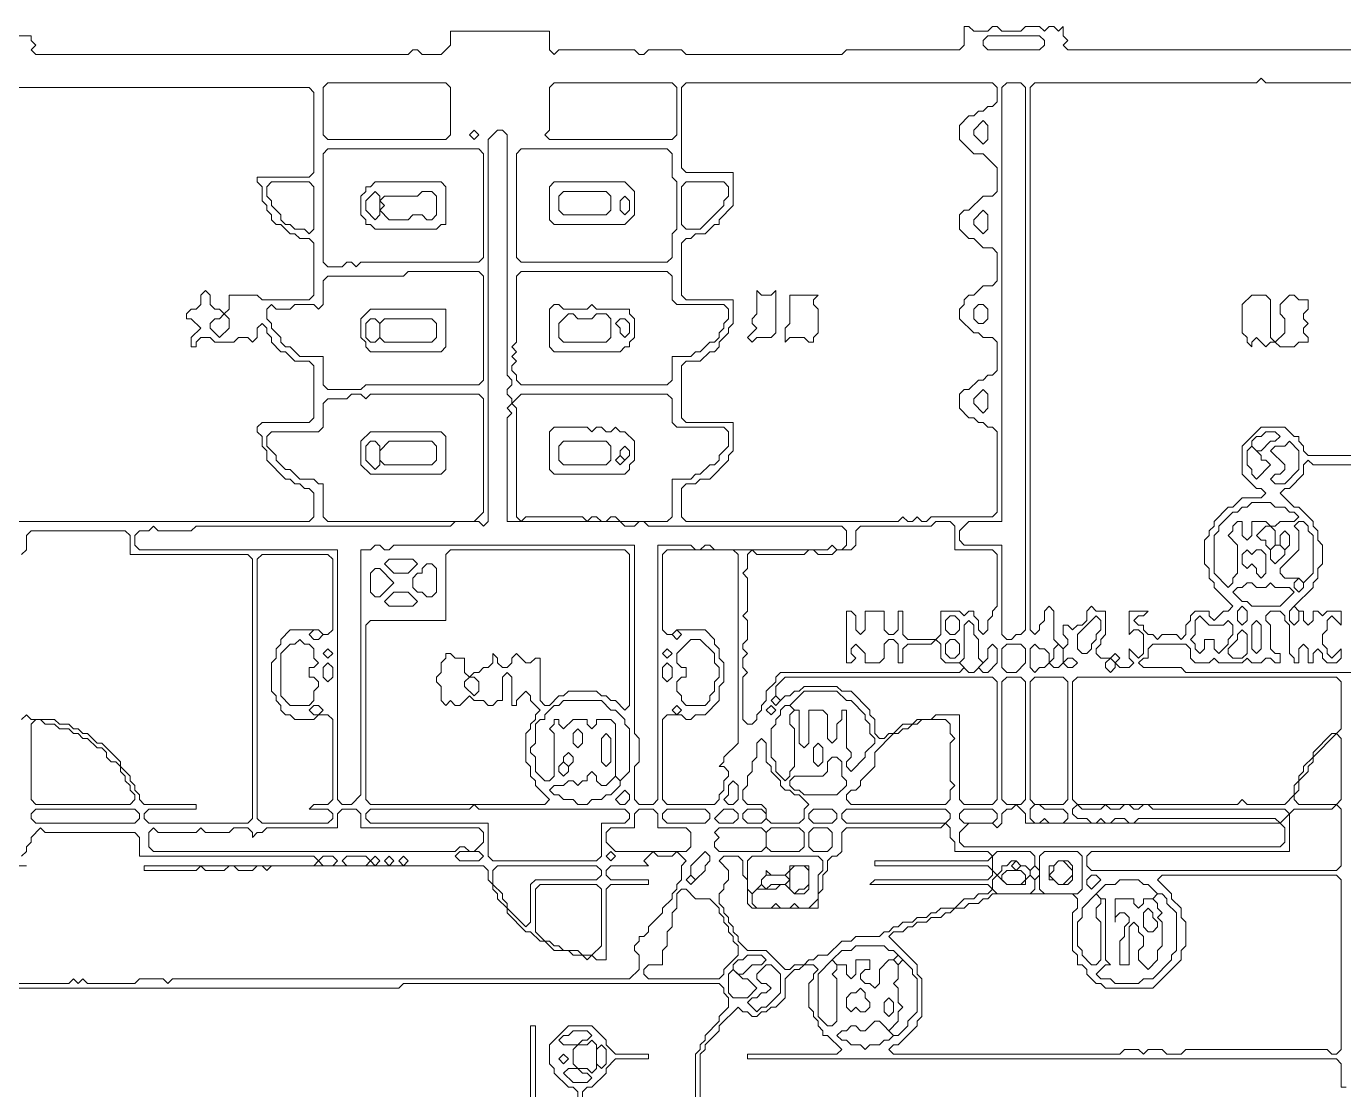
# Model space of a CAD drawing. Extents: x 4 to 2473, y 19 to 1752.
# Drawn here: x 793 to 1072.5, y 1103.5 to 1329 of the extents above; entities that cross this region are included whole.
import ezdxf

# ---------------------------------------------------------------- set-up
doc = ezdxf.new("R2010")
doc.units = 0
doc.layers.add('TRACE_CURVE', color=3, linetype='Continuous', lineweight=0)
doc.layers.add('TRACE_TEXT_SYMBOL', color=6, linetype='Continuous', lineweight=0)

msp = doc.modelspace()

# ---------------------------------------------------------------- linework, layer by layer
at = {"layer": 'TRACE_CURVE', "color": 3}
for points in [[(1094, 1324), (1014, 1324), (1013, 1325), (1014, 1326), (1013, 1327), (1013, 1329), (1012, 1328), (1011, 1329), (1010, 1329), (1009, 1328), (1008, 1329), (1005, 1329), (1004, 1328), (1000, 1328), (999, 1329), (998, 1329), (997, 1328), (994, 1328), (993, 1329), (992, 1329), (992, 1325), (991, 1324), (967, 1324), (966, 1323), (933, 1323), (932, 1324), (925, 1324), (924, 1323), (923, 1323), (922, 1324), (906, 1324), (905, 1323), (904, 1324), (904, 1328), (883, 1328), (883, 1325), (881, 1323), (877, 1323), (876, 1324), (875, 1324), (874, 1323), (795, 1323), (794, 1324), (795, 1325), (794, 1326), (794, 1327), (782, 1327)], [(932, 1316), (933, 1317), (998, 1317), (999, 1316), (999, 1313), (998, 1312), (997, 1312), (996, 1311), (995, 1311), (994, 1310), (993, 1310), (991, 1308), (991, 1305), (994, 1302), (996, 1302), (999, 1299), (999, 1294), (998, 1293), (996, 1293), (993, 1290), (992, 1290), (991, 1289), (991, 1286), (993, 1284), (994, 1284), (996, 1282), (998, 1282), (999, 1281), (999, 1275), (998, 1274), (996, 1274), (994, 1272), (993, 1272), (992, 1271), (992, 1270), (991, 1269), (991, 1267), (994, 1264), (995, 1264), (996, 1263), (998, 1263), (999, 1262), (999, 1256), (998, 1255), (997, 1255), (996, 1254), (995, 1254), (993, 1252), (992, 1252), (991, 1251), (991, 1248), (993, 1246), (994, 1246), (995, 1245), (996, 1245), (997, 1244), (998, 1244), (999, 1243), (999, 1226), (998, 1225), (985, 1225), (984, 1224), (983, 1224), (982, 1225)], [(1029, 1204), (1030, 1204), (1031, 1205), (1027, 1205), (1027, 1200), (1028, 1201), (1029, 1201), (1030, 1200), (1030, 1196), (1029, 1195), (1027, 1197), (1027, 1195), (1028, 1194), (1027, 1193), (1025, 1193), (1024, 1194), (1025, 1195), (1024, 1196), (1023, 1195), (1021, 1195), (1020, 1196), (1020, 1197), (1021, 1198), (1021, 1199), (1022, 1200), (1022, 1205), (1020, 1205), (1019, 1206), (1018, 1205), (1018, 1203), (1017, 1202), (1016, 1202), (1015, 1201), (1014, 1202), (1013, 1202), (1013, 1200), (1014, 1199), (1014, 1198), (1013, 1197), (1011, 1199), (1011, 1205), (1010, 1206), (1009, 1205), (1009, 1203), (1008, 1202), (1008, 1201), (1007, 1200), (1006, 1201), (1006, 1316), (1007, 1317), (1054, 1317)], [(1054, 1317), (1055, 1318), (1056, 1317), (1101, 1317)], [(854, 1257), (854, 1246), (853, 1245), (843, 1245), (842, 1244), (842, 1243), (843, 1242), (843, 1240), (844, 1239), (844, 1237), (848, 1233), (849, 1233), (850, 1232), (851, 1232), (852, 1231), (853, 1231), (854, 1230), (854, 1225), (853, 1224), (788, 1224), (787, 1225), (787, 1315)], [(788, 1316), (853, 1316), (854, 1315), (854, 1298), (853, 1297), (842, 1297), (842, 1296), (843, 1295), (843, 1292), (844, 1291), (844, 1290), (845, 1289), (845, 1288), (846, 1287), (847, 1287), (849, 1285), (850, 1285), (851, 1284), (853, 1284), (854, 1283), (854, 1272), (853, 1271), (843, 1271), (842, 1272), (836, 1272), (836, 1269), (835, 1268), (834, 1269), (833, 1269), (832, 1270), (832, 1272), (831, 1273), (830, 1272), (830, 1270), (829, 1269), (828, 1269), (827, 1268), (827, 1267), (828, 1267), (830, 1265), (828, 1263), (828, 1261), (829, 1261), (829, 1262), (830, 1263), (832, 1263), (833, 1262), (837, 1262), (838, 1263), (840, 1263), (841, 1262), (842, 1263), (842, 1265), (843, 1266), (844, 1265), (844, 1264), (845, 1263), (845, 1262), (847, 1260), (848, 1260), (850, 1258), (853, 1258), (854, 1257)], [(982, 1225), (981, 1224), (980, 1224), (979, 1225), (978, 1224), (933, 1224), (932, 1225), (932, 1231), (933, 1232), (935, 1232), (936, 1233), (938, 1233), (942, 1237), (942, 1238), (943, 1239), (943, 1245), (933, 1245), (932, 1246), (932, 1257), (933, 1258), (936, 1258), (938, 1260), (939, 1260), (940, 1261), (940, 1262), (942, 1264), (942, 1265), (943, 1266), (943, 1271), (933, 1271), (932, 1272), (932, 1283), (933, 1284), (934, 1284), (935, 1285), (937, 1285), (939, 1287), (940, 1287), (940, 1288), (943, 1291), (943, 1298), (933, 1298), (932, 1299), (932, 1316)], [(893, 1307), (894, 1307), (895, 1306), (895, 1255), (896, 1254), (896, 1253), (895, 1252), (895, 1251), (896, 1250), (896, 1249), (895, 1248), (896, 1247), (895, 1246), (895, 1224), (919, 1224), (920, 1223), (922, 1223), (923, 1224), (924, 1224), (925, 1223), (966, 1223), (967, 1222), (967, 1219), (966, 1218), (965, 1218), (964, 1219), (963, 1218), (939, 1218), (938, 1219), (937, 1219), (936, 1218), (935, 1218), (934, 1219), (927, 1219), (927, 1165), (926, 1164), (923, 1164), (922, 1165), (922, 1172), (923, 1173), (923, 1178), (922, 1179), (922, 1219), (871, 1219), (870, 1218), (869, 1218), (868, 1219), (867, 1219), (866, 1218), (864, 1218), (864, 1166), (862, 1164), (860, 1164), (859, 1165), (859, 1218), (817, 1218), (816, 1219), (816, 1221), (817, 1222), (819, 1222), (820, 1223), (821, 1222), (828, 1222), (829, 1223)], [(829, 1223), (883, 1223), (884, 1224), (889, 1224), (890, 1223), (891, 1224), (891, 1305), (893, 1307)], [(1105, 1238), (1065, 1238), (1064, 1239), (1064, 1240), (1063, 1241), (1063, 1242), (1062, 1242), (1060, 1244), (1055, 1244), (1051, 1240), (1051, 1234), (1054, 1231), (1055, 1231), (1056, 1230), (1055, 1229), (1051, 1229), (1049, 1227), (1048, 1227), (1045, 1224), (1045, 1223), (1044, 1222), (1044, 1221), (1043, 1220), (1043, 1215), (1044, 1214), (1044, 1212), (1045, 1211), (1045, 1210), (1049, 1206), (1048, 1205), (1047, 1205), (1045, 1203), (1044, 1204), (1044, 1205), (1041, 1205), (1040, 1204), (1040, 1203), (1039, 1202), (1039, 1200), (1038, 1199), (1037, 1200), (1034, 1200), (1033, 1199), (1032, 1200), (1031, 1200), (1030, 1201), (1030, 1202), (1029, 1202), (1028, 1203), (1029, 1204)], [(1056, 1203), (1056, 1204), (1057, 1205), (1059, 1205), (1060, 1204), (1060, 1203), (1061, 1202), (1061, 1196), (1062, 1195), (1062, 1194), (1063, 1194), (1063, 1197), (1064, 1198), (1065, 1197), (1065, 1194), (1066, 1194), (1066, 1196), (1067, 1197), (1068, 1196), (1068, 1195), (1069, 1194), (1071, 1194), (1072, 1195), (1072, 1197), (1070, 1195), (1069, 1196), (1069, 1197), (1068, 1198), (1068, 1200), (1069, 1201), (1069, 1203), (1070, 1204), (1072, 1202), (1072, 1205), (1069, 1205), (1068, 1204), (1067, 1205), (1066, 1205), (1066, 1203), (1065, 1202), (1064, 1203), (1064, 1205), (1063, 1205), (1062, 1206), (1066, 1210), (1066, 1211), (1067, 1212), (1067, 1214), (1068, 1215), (1068, 1219), (1067, 1220), (1067, 1222), (1066, 1223), (1066, 1224), (1063, 1227), (1062, 1227), (1059, 1230), (1060, 1231), (1061, 1231), (1064, 1234), (1064, 1236)], [(1064, 1236), (1065, 1237), (1066, 1236), (1076, 1236)], [(792, 1217), (793, 1218), (793, 1221), (794, 1222), (814, 1222), (815, 1221), (815, 1217), (840, 1217), (841, 1216), (841, 1161), (840, 1160), (819, 1160), (818, 1161), (818, 1162), (819, 1163), (829, 1163), (829, 1164), (818, 1164), (817, 1165), (817, 1166), (816, 1167), (816, 1168), (815, 1169), (815, 1170), (813, 1172), (813, 1173), (809, 1177), (808, 1177), (806, 1179), (805, 1179), (804, 1180), (803, 1180), (802, 1181), (800, 1181), (799, 1182), (794, 1182), (793, 1183), (792, 1182)], [(992, 1193), (991, 1192), (953, 1192), (952, 1191), (952, 1190), (950, 1188), (950, 1186), (949, 1185), (949, 1184), (948, 1183), (948, 1182), (947, 1181), (946, 1181), (945, 1182), (945, 1191), (946, 1192), (945, 1193), (945, 1195), (946, 1196), (945, 1197), (945, 1198), (946, 1199), (946, 1203), (945, 1204), (946, 1205), (946, 1212), (945, 1213), (946, 1214), (946, 1217), (947, 1218), (948, 1217), (958, 1217), (959, 1218), (960, 1218), (961, 1217), (964, 1217), (965, 1218), (968, 1218), (969, 1219), (969, 1222), (970, 1223), (985, 1223)], [(985, 1223), (986, 1224), (989, 1224), (990, 1223), (990, 1218), (998, 1218), (999, 1217), (999, 1206), (998, 1205), (998, 1204), (997, 1203), (997, 1201), (996, 1200), (995, 1201), (995, 1203), (994, 1204), (994, 1205), (993, 1205), (992, 1204), (991, 1205), (987, 1205), (987, 1200), (986, 1199), (980, 1199), (979, 1200), (979, 1205), (978, 1205), (978, 1201), (977, 1200), (976, 1200), (975, 1201), (975, 1205), (971, 1205), (971, 1201), (970, 1200), (969, 1201), (969, 1204), (968, 1205), (967, 1205), (967, 1194), (968, 1194), (969, 1195), (968, 1196), (968, 1197), (969, 1198), (971, 1196), (971, 1194), (974, 1194), (975, 1195), (975, 1198), (976, 1199), (977, 1199), (978, 1198), (978, 1194), (979, 1194), (979, 1197), (980, 1198), (985, 1198), (986, 1199), (987, 1198), (987, 1195), (988, 1194), (991, 1194), (992, 1193)], [(897, 1186), (899, 1188), (900, 1187), (900, 1186), (902, 1184), (901, 1183), (901, 1182), (900, 1181), (900, 1180), (899, 1179), (899, 1173), (900, 1172), (900, 1170), (901, 1169), (901, 1168), (904, 1165), (903, 1164), (866, 1164), (865, 1165), (865, 1202), (866, 1203), (882, 1203), (882, 1217)], [(882, 1217), (883, 1218), (920, 1218), (921, 1217), (921, 1185), (920, 1184), (918, 1186), (917, 1186), (916, 1187), (915, 1187), (914, 1188), (908, 1188), (907, 1187), (906, 1187), (904, 1185), (903, 1185), (902, 1186), (902, 1195), (901, 1195), (900, 1194), (899, 1194), (897, 1196), (896, 1195), (896, 1194), (895, 1193), (894, 1193), (893, 1194), (893, 1195), (892, 1196), (892, 1194), (891, 1193), (890, 1193), (889, 1192), (888, 1192), (887, 1191), (886, 1192), (886, 1195), (884, 1195), (883, 1196), (882, 1196), (882, 1195), (881, 1194), (881, 1192), (880, 1191), (880, 1190), (881, 1189), (881, 1186), (882, 1185), (883, 1186), (884, 1185), (885, 1185), (887, 1187), (888, 1186), (890, 1186), (891, 1185), (892, 1185), (893, 1186), (894, 1186), (894, 1191), (895, 1192), (896, 1191), (896, 1185), (897, 1185), (897, 1186)], [(1077, 1192), (1039, 1192), (1038, 1193), (1030, 1193), (1029, 1194), (1030, 1195), (1031, 1195), (1031, 1197), (1032, 1198), (1039, 1198), (1040, 1197), (1040, 1195), (1041, 1194), (1044, 1194), (1045, 1195), (1046, 1194), (1051, 1194), (1052, 1195), (1053, 1194), (1055, 1194), (1056, 1195), (1057, 1195), (1058, 1194), (1059, 1194), (1059, 1196), (1058, 1196), (1057, 1197), (1057, 1202), (1056, 1203)], [(987, 1159), (988, 1160), (989, 1159), (989, 1157), (990, 1156), (990, 1154), (997, 1154), (998, 1153), (997, 1152), (973, 1152), (973, 1151), (997, 1151), (998, 1150), (998, 1149), (997, 1148), (973, 1148), (972, 1147), (997, 1147), (998, 1146), (997, 1145), (995, 1145), (994, 1144), (992, 1144), (990, 1142), (987, 1142), (986, 1141), (985, 1141), (984, 1140), (982, 1140), (981, 1139), (979, 1139), (978, 1138), (977, 1138), (976, 1137), (975, 1137), (974, 1136), (969, 1136), (968, 1135), (966, 1135), (963, 1132), (961, 1132), (960, 1131), (959, 1131), (958, 1130), (956, 1130), (955, 1129), (954, 1129), (950, 1133), (946, 1133), (944, 1135), (944, 1136), (943, 1137), (943, 1138), (942, 1139), (942, 1140), (941, 1141), (941, 1142), (940, 1143), (940, 1145), (941, 1146), (941, 1147), (942, 1148), (942, 1150), (940, 1152)], [(792, 1153), (793, 1154), (793, 1155), (794, 1156), (794, 1157), (796, 1159)], [(796, 1159), (797, 1158), (816, 1158), (817, 1157), (817, 1153), (854, 1153), (855, 1152), (854, 1151), (818, 1151), (818, 1150), (829, 1150), (830, 1151), (831, 1150), (835, 1150), (836, 1151), (837, 1151), (838, 1150), (841, 1150), (842, 1151), (843, 1151), (844, 1150), (845, 1151), (890, 1151), (891, 1150), (891, 1148), (892, 1147), (892, 1146), (893, 1145), (893, 1144), (895, 1142), (895, 1141), (899, 1137), (900, 1137), (902, 1135), (903, 1135), (905, 1133), (908, 1133), (909, 1132), (911, 1132), (912, 1131), (913, 1132), (914, 1131), (916, 1131), (916, 1146), (917, 1147), (925, 1147), (925, 1148), (917, 1148), (916, 1149), (916, 1150), (917, 1151), (925, 1151), (924, 1152), (926, 1154), (927, 1153), (930, 1153), (931, 1154), (933, 1152), (932, 1151), (932, 1148), (931, 1147), (931, 1146), (930, 1145), (930, 1144)], [(940, 1152), (941, 1153), (944, 1153), (945, 1152), (945, 1149), (946, 1148), (946, 1143), (947, 1142), (961, 1142), (961, 1145), (962, 1146), (962, 1149), (963, 1150), (963, 1152), (964, 1153), (965, 1153), (966, 1154), (966, 1158), (967, 1159), (987, 1159)], [(736, 1151), (793, 1151), (787, 1151)], [(1033, 1148), (1034, 1149), (1071, 1149), (1072, 1148), (1072, 1112), (1071, 1111), (1070, 1111), (1069, 1112), (1039, 1112), (1038, 1111), (1035, 1111), (1034, 1112), (1031, 1112), (1030, 1111), (1029, 1112), (1026, 1112), (1025, 1111), (977, 1111), (976, 1112), (977, 1113), (978, 1113), (982, 1117), (982, 1118), (983, 1119), (983, 1127), (982, 1128), (982, 1130), (976, 1136), (977, 1137), (979, 1137), (980, 1138), (981, 1138), (982, 1139), (984, 1139), (985, 1140), (987, 1140), (988, 1141), (989, 1141), (990, 1142), (992, 1142), (993, 1143), (995, 1143), (996, 1144), (997, 1144), (998, 1145), (1015, 1145), (1016, 1144), (1016, 1142), (1015, 1141), (1015, 1133), (1016, 1132), (1016, 1130), (1017, 1130), (1018, 1129), (1018, 1128), (1020, 1126), (1021, 1126), (1022, 1125), (1032, 1125), (1038, 1131), (1038, 1133), (1039, 1134), (1039, 1139), (1038, 1140)], [(1038, 1140), (1038, 1142), (1036, 1144), (1036, 1145), (1033, 1148)], [(930, 1144), (928, 1142), (928, 1141), (925, 1138), (925, 1137), (924, 1136), (923, 1136), (923, 1135), (922, 1134), (922, 1133), (923, 1132), (923, 1129), (921, 1127), (824, 1127), (823, 1126), (822, 1127), (817, 1127), (816, 1126), (806, 1126), (805, 1127), (804, 1126), (803, 1127), (802, 1126), (788, 1126)], [(946, 1120), (947, 1119), (948, 1119), (949, 1120), (950, 1120), (951, 1121), (952, 1121), (954, 1123), (954, 1127), (956, 1129), (957, 1129), (958, 1130), (960, 1130), (961, 1129), (960, 1128), (960, 1127), (959, 1126), (959, 1121), (960, 1120), (960, 1119), (961, 1118), (961, 1117), (962, 1116), (962, 1115), (963, 1115), (966, 1112), (965, 1111), (946, 1111), (946, 1110), (1071, 1110), (1072, 1109), (1072, 1104), (1073, 1104)], [(759, 1125), (872, 1125), (873, 1126), (940, 1126), (941, 1125), (941, 1124), (942, 1123), (942, 1121), (940, 1119), (940, 1118), (937, 1115), (937, 1114), (936, 1113), (936, 1112), (935, 1111), (935, 985)], [(936, 986), (936, 1111), (937, 1112), (937, 1113), (940, 1116), (940, 1117), (944, 1121), (945, 1120), (946, 1120)]]:
    msp.add_lwpolyline(points, dxfattribs=at)
for points in [[(996, 1326), (997, 1327), (1008, 1327), (1009, 1326), (1009, 1325), (1008, 1324), (997, 1324), (996, 1325)], [(856, 1316), (857, 1317), (882, 1317), (883, 1316), (883, 1306), (882, 1305), (857, 1305), (856, 1306)], [(904, 1316), (905, 1317), (930, 1317), (931, 1316), (931, 1306), (930, 1305), (904, 1305), (903, 1306), (904, 1307)], [(1000, 1316), (1001, 1317), (1004, 1317), (1005, 1316), (1005, 1201), (1004, 1200), (1003, 1200), (1002, 1199), (1001, 1199), (1000, 1200), (1000, 1219), (992, 1219), (991, 1220), (991, 1222), (993, 1224), (1000, 1224)], [(996, 1309), (997, 1308), (997, 1305), (996, 1304), (994, 1306), (994, 1307)], [(887, 1306), (888, 1307), (889, 1306), (888, 1305)], [(856, 1302), (857, 1303), (889, 1303), (890, 1302), (890, 1280), (889, 1279), (864, 1279), (863, 1278), (862, 1279), (861, 1279), (860, 1278), (857, 1278), (856, 1279)], [(897, 1302), (898, 1303), (929, 1303), (930, 1302), (930, 1297), (931, 1296), (931, 1286), (930, 1285), (930, 1280), (929, 1279), (898, 1279), (897, 1280)], [(844, 1295), (845, 1296), (853, 1296), (854, 1295), (854, 1286), (853, 1285), (852, 1286), (850, 1286), (849, 1287), (848, 1287), (847, 1288), (847, 1289), (845, 1291), (845, 1292), (844, 1293)], [(932, 1295), (933, 1296), (941, 1296), (942, 1295), (942, 1293), (941, 1292), (941, 1291), (936, 1286), (933, 1286), (932, 1287)], [(996, 1290), (997, 1289), (997, 1286), (996, 1285), (994, 1287), (994, 1288)], [(873, 1276), (874, 1277), (889, 1277), (890, 1276), (890, 1254), (889, 1253), (865, 1253), (864, 1252), (857, 1252), (856, 1253), (856, 1259), (851, 1259), (849, 1261), (848, 1261), (847, 1262), (847, 1263), (845, 1265), (845, 1266), (844, 1267), (844, 1269), (845, 1270), (846, 1269), (849, 1269), (850, 1270), (854, 1270), (855, 1269), (856, 1270), (856, 1275), (857, 1276)], [(897, 1276), (898, 1277), (929, 1277), (930, 1276), (930, 1271), (931, 1270), (941, 1270), (942, 1269), (942, 1267), (941, 1266), (941, 1265), (940, 1264), (940, 1263), (939, 1262), (938, 1262), (936, 1260), (935, 1260), (934, 1259), (930, 1259), (930, 1254), (929, 1253), (898, 1253), (897, 1254), (897, 1255), (896, 1256), (896, 1257), (897, 1258), (896, 1259), (897, 1260), (896, 1261), (897, 1262)], [(994, 1269), (995, 1270), (996, 1270), (997, 1269), (997, 1267), (996, 1266), (995, 1266), (994, 1267)], [(834, 1267), (835, 1268), (836, 1267), (836, 1265), (834, 1263), (832, 1265), (832, 1266), (833, 1267)], [(861, 1250), (862, 1251), (864, 1251), (865, 1250), (866, 1251), (889, 1251), (890, 1250), (890, 1226), (888, 1224), (857, 1224), (856, 1225), (856, 1232), (855, 1232), (854, 1233), (851, 1233), (849, 1235), (848, 1235), (846, 1237), (846, 1238), (844, 1240), (844, 1242), (845, 1243), (855, 1243), (856, 1244), (856, 1249), (857, 1250)], [(898, 1251), (929, 1251), (930, 1250), (930, 1245), (931, 1244), (941, 1244), (942, 1243), (942, 1240), (940, 1238), (940, 1237), (939, 1236), (938, 1236), (936, 1234), (935, 1234), (934, 1233), (930, 1233), (930, 1225), (929, 1224), (919, 1224), (918, 1225), (917, 1225), (916, 1224), (915, 1224), (914, 1225), (913, 1225), (912, 1224), (911, 1225), (899, 1225), (898, 1224), (897, 1225), (897, 1248), (896, 1249)], [(996, 1252), (997, 1251), (997, 1248), (996, 1247), (994, 1249), (994, 1250)], [(1055, 1242), (1056, 1243), (1058, 1243), (1059, 1242), (1058, 1241), (1057, 1241), (1055, 1239), (1054, 1239), (1053, 1240), (1053, 1241), (1054, 1242)], [(1060, 1240), (1061, 1241), (1063, 1239), (1063, 1235), (1060, 1232), (1058, 1232), (1057, 1233), (1058, 1234), (1059, 1234), (1060, 1235), (1060, 1236), (1057, 1239), (1058, 1240)], [(1052, 1239), (1053, 1240), (1055, 1238), (1055, 1237), (1056, 1237), (1057, 1236), (1054, 1233), (1053, 1234), (1053, 1235), (1052, 1236)], [(1052, 1227), (1053, 1228), (1057, 1228), (1058, 1227), (1060, 1227), (1061, 1226), (1062, 1226), (1063, 1225), (1062, 1224), (1059, 1224), (1058, 1223), (1057, 1223), (1056, 1224), (1053, 1224), (1053, 1221), (1052, 1220), (1051, 1221), (1051, 1224), (1050, 1224), (1049, 1223), (1049, 1222), (1048, 1221), (1050, 1219), (1050, 1213), (1049, 1212), (1049, 1211), (1048, 1210), (1045, 1213), (1045, 1221), (1046, 1222), (1046, 1223), (1049, 1226), (1050, 1226), (1051, 1227)], [(1056, 1223), (1057, 1223), (1058, 1222), (1058, 1219), (1057, 1218), (1056, 1219), (1056, 1220), (1055, 1220), (1054, 1221)], [(1062, 1223), (1063, 1224), (1064, 1224), (1065, 1223), (1065, 1222), (1066, 1221), (1066, 1213), (1064, 1211), (1063, 1212), (1060, 1212), (1059, 1213), (1059, 1214), (1063, 1218), (1063, 1222)], [(1059, 1221), (1060, 1222), (1061, 1221), (1061, 1219), (1060, 1218), (1059, 1219)], [(1057, 1218), (1058, 1219), (1059, 1219), (1060, 1218), (1060, 1217), (1058, 1215), (1057, 1216)], [(842, 1216), (843, 1217), (857, 1217), (858, 1216), (858, 1201), (857, 1200), (856, 1200), (855, 1201), (849, 1201), (847, 1199), (847, 1198), (846, 1197), (846, 1195), (845, 1194), (845, 1188), (846, 1187), (846, 1186), (847, 1185), (847, 1184), (848, 1183), (849, 1183), (850, 1182), (854, 1182), (855, 1183), (857, 1183), (858, 1182), (858, 1165), (857, 1164), (854, 1164), (853, 1163), (857, 1163), (858, 1162), (858, 1161), (857, 1160), (843, 1160), (842, 1161)], [(869, 1215), (870, 1216), (875, 1216), (876, 1215), (874, 1213), (871, 1213)], [(928, 1217), (929, 1218), (943, 1218), (944, 1217), (944, 1177), (941, 1174), (941, 1173), (940, 1172), (941, 1172), (942, 1171), (942, 1170), (941, 1169), (941, 1167), (940, 1166), (940, 1165), (939, 1164), (929, 1164), (928, 1165), (928, 1182), (929, 1183), (932, 1183), (933, 1182), (934, 1182), (935, 1183), (937, 1183), (940, 1186), (940, 1189), (941, 1190), (941, 1194), (940, 1195), (940, 1197), (939, 1198), (939, 1199), (937, 1201), (931, 1201), (930, 1200), (929, 1200), (928, 1201)], [(1051, 1217), (1052, 1218), (1053, 1217), (1054, 1218), (1055, 1218), (1056, 1217), (1056, 1213), (1055, 1212), (1054, 1213), (1054, 1214), (1053, 1215), (1052, 1214), (1051, 1215)], [(866, 1213), (867, 1214), (868, 1214), (871, 1211), (868, 1208), (867, 1208), (866, 1209)], [(877, 1214), (878, 1215), (879, 1215), (880, 1214), (880, 1209), (879, 1208), (878, 1208), (877, 1209), (876, 1209), (875, 1210), (875, 1212), (876, 1213), (877, 1213)], [(1051, 1210), (1052, 1211), (1053, 1211), (1054, 1210), (1056, 1210), (1057, 1211), (1058, 1210), (1061, 1210), (1062, 1209), (1059, 1206), (1053, 1206), (1052, 1207), (1051, 1207), (1049, 1209), (1050, 1210)], [(1062, 1211), (1063, 1212), (1064, 1211), (1064, 1210), (1063, 1209), (1062, 1210)], [(871, 1209), (874, 1209), (876, 1207), (875, 1206), (870, 1206), (869, 1207)], [(1050, 1205), (1051, 1206), (1052, 1205), (1052, 1203), (1051, 1202), (1050, 1203)], [(1061, 1205), (1062, 1206), (1063, 1205), (1063, 1203), (1062, 1202), (1061, 1203)], [(988, 1203), (989, 1204), (990, 1204), (991, 1203), (991, 1201), (990, 1200), (989, 1200), (988, 1201)], [(992, 1202), (993, 1203), (994, 1202), (994, 1200), (995, 1199), (995, 1195), (996, 1194), (994, 1192), (993, 1192), (991, 1194), (992, 1195)], [(1020, 1204), (1021, 1203), (1021, 1201), (1020, 1200), (1020, 1199), (1019, 1198), (1019, 1197), (1018, 1196), (1017, 1196), (1016, 1197), (1016, 1200)], [(1041, 1203), (1042, 1204), (1044, 1202), (1047, 1202), (1048, 1203), (1049, 1202), (1049, 1200), (1048, 1199), (1048, 1198), (1046, 1196), (1045, 1197), (1045, 1199), (1043, 1199), (1043, 1197), (1042, 1196), (1041, 1197), (1041, 1198), (1040, 1199), (1041, 1200)], [(1053, 1202), (1054, 1203), (1055, 1202), (1055, 1197), (1054, 1196), (1053, 1197)], [(853, 1200), (854, 1201), (855, 1201), (856, 1200), (855, 1199), (854, 1199)], [(930, 1200), (931, 1201), (932, 1200), (931, 1199)], [(1050, 1200), (1051, 1201), (1052, 1200), (1052, 1196), (1051, 1195), (1049, 1195), (1048, 1196), (1048, 1197), (1050, 1199)], [(850, 1198), (851, 1199), (852, 1198), (853, 1198), (854, 1197), (854, 1195), (855, 1194), (854, 1193), (853, 1193), (853, 1191), (854, 1191), (855, 1190), (855, 1189), (854, 1188), (854, 1186), (853, 1185), (849, 1185), (847, 1187), (847, 1196), (849, 1198)], [(856, 1196), (857, 1197), (858, 1196), (857, 1195)], [(928, 1196), (929, 1197), (930, 1196), (929, 1195)], [(934, 1199), (936, 1199), (939, 1196), (939, 1194), (940, 1193), (940, 1191), (939, 1190), (939, 1188), (938, 1187), (938, 1186), (937, 1185), (933, 1185), (932, 1186), (932, 1187), (931, 1188), (931, 1190), (932, 1191), (933, 1191), (933, 1193), (932, 1193), (931, 1194), (931, 1196)], [(988, 1198), (989, 1199), (990, 1199), (991, 1198), (991, 1196), (990, 1195), (989, 1195), (988, 1196)], [(997, 1197), (998, 1198), (999, 1197), (999, 1194), (997, 1192), (996, 1192), (995, 1193), (997, 1195)], [(1000, 1197), (1001, 1198), (1004, 1198), (1005, 1197), (1005, 1194), (1003, 1192), (1001, 1192), (1000, 1193)], [(1006, 1197), (1007, 1198), (1008, 1197), (1009, 1197), (1010, 1196), (1010, 1194), (1009, 1193), (1008, 1193), (1007, 1192), (1006, 1193)], [(1011, 1197), (1012, 1198), (1013, 1197), (1013, 1194), (1012, 1193), (1011, 1193), (1010, 1194), (1011, 1195)], [(856, 1193), (857, 1194), (858, 1193), (858, 1191), (857, 1190), (856, 1191)], [(928, 1193), (929, 1194), (930, 1193), (930, 1191), (929, 1190), (928, 1191)], [(1013, 1194), (1014, 1195), (1015, 1195), (1016, 1194), (1015, 1193), (1014, 1193)], [(1022, 1194), (1023, 1195), (1024, 1194), (1024, 1193), (1023, 1192), (1022, 1193)], [(886, 1190), (887, 1191), (888, 1191), (889, 1190), (889, 1188), (888, 1187), (886, 1189)], [(954, 1191), (998, 1191), (999, 1190), (999, 1165), (998, 1164), (992, 1164), (991, 1165), (991, 1183), (986, 1183), (985, 1182), (982, 1182), (981, 1181), (979, 1181), (977, 1179), (976, 1179), (975, 1178), (974, 1178), (973, 1179), (973, 1182), (972, 1183), (972, 1184), (968, 1188), (966, 1188), (965, 1189), (958, 1189), (957, 1188), (956, 1188), (955, 1187), (954, 1187), (953, 1186), (952, 1187), (952, 1189)], [(1000, 1190), (1001, 1191), (1004, 1191), (1005, 1190), (1005, 1165), (1004, 1164), (1001, 1164), (1000, 1165)], [(1006, 1190), (1007, 1191), (1013, 1191), (1014, 1190), (1014, 1165), (1013, 1164), (1007, 1164), (1006, 1165)], [(1015, 1190), (1016, 1191), (1071, 1191), (1072, 1190), (1072, 1180), (1071, 1179), (1070, 1179), (1066, 1175), (1066, 1174), (1064, 1172), (1064, 1171), (1063, 1170), (1063, 1169), (1062, 1168), (1062, 1166), (1060, 1164), (1052, 1164), (1051, 1165), (1050, 1164), (1016, 1164), (1015, 1165)], [(958, 1188), (965, 1188), (967, 1186), (968, 1186), (971, 1183), (971, 1182), (972, 1181), (972, 1179), (973, 1178), (973, 1177), (971, 1175), (971, 1174), (968, 1171), (967, 1172), (967, 1173), (968, 1174), (968, 1175), (967, 1176), (967, 1184), (966, 1184), (966, 1182), (965, 1181), (965, 1178), (964, 1177), (963, 1178), (963, 1183), (962, 1184), (959, 1184), (959, 1177), (958, 1176), (957, 1177), (957, 1184), (956, 1184), (955, 1185)], [(906, 1185), (907, 1186), (915, 1186), (917, 1184), (918, 1184), (920, 1182), (920, 1181), (921, 1180), (921, 1171), (919, 1169), (918, 1170), (918, 1181), (917, 1182), (914, 1182), (914, 1181), (913, 1180), (912, 1181), (912, 1182), (909, 1182), (907, 1180), (906, 1181), (906, 1182), (905, 1182), (905, 1181), (904, 1180), (905, 1179), (905, 1170), (904, 1169), (903, 1169), (901, 1171), (901, 1174), (900, 1175), (900, 1176), (901, 1177), (901, 1181), (902, 1182), (903, 1182), (903, 1183), (905, 1185)], [(951, 1186), (952, 1187), (953, 1186), (952, 1185)], [(853, 1184), (854, 1185), (855, 1185), (856, 1184), (855, 1183), (854, 1183)], [(930, 1184), (931, 1185), (932, 1184), (931, 1183)], [(950, 1184), (951, 1185), (952, 1184), (951, 1183)], [(953, 1184), (954, 1185), (955, 1185), (956, 1184), (955, 1183), (955, 1181), (956, 1180), (956, 1172), (955, 1171), (955, 1170), (954, 1169), (952, 1171), (952, 1173), (951, 1174), (951, 1180), (952, 1181), (952, 1182), (953, 1183)], [(794, 1181), (795, 1182), (796, 1182), (797, 1181), (799, 1181), (800, 1180), (802, 1180), (803, 1179), (804, 1179), (805, 1178), (806, 1178), (808, 1176), (809, 1176), (810, 1175), (810, 1174), (811, 1173), (812, 1173), (813, 1172), (813, 1171), (814, 1170), (814, 1169), (815, 1168), (815, 1167), (816, 1166), (816, 1165), (815, 1164), (795, 1164), (794, 1165)], [(909, 1179), (910, 1180), (911, 1179), (911, 1177), (910, 1176), (909, 1177)], [(982, 1181), (983, 1182), (988, 1182), (989, 1181), (989, 1179), (990, 1178), (989, 1177), (989, 1169), (990, 1168), (989, 1167), (989, 1165), (988, 1164), (968, 1164), (967, 1165), (967, 1166), (968, 1167), (969, 1167), (970, 1168), (970, 1169), (973, 1172), (973, 1175), (977, 1179), (978, 1179), (979, 1180), (980, 1180), (981, 1181)], [(915, 1178), (916, 1179), (917, 1178), (917, 1173), (916, 1172), (915, 1173)], [(948, 1177), (949, 1178), (950, 1177), (950, 1173), (951, 1172), (951, 1171), (953, 1169), (953, 1168), (954, 1167), (955, 1167), (956, 1166), (957, 1166), (959, 1164), (958, 1163), (958, 1161), (957, 1160), (951, 1160), (950, 1161), (950, 1163), (949, 1164), (946, 1164), (945, 1165), (945, 1167), (946, 1168), (946, 1170), (947, 1171), (947, 1173), (948, 1174)], [(960, 1176), (961, 1177), (962, 1176), (962, 1173), (961, 1172), (960, 1173)], [(1071, 1179), (1072, 1178), (1072, 1165), (1071, 1164), (1063, 1164), (1062, 1165), (1062, 1166), (1063, 1167), (1063, 1169), (1065, 1171), (1065, 1172), (1066, 1173), (1066, 1174)], [(907, 1174), (908, 1175), (909, 1174), (909, 1173), (908, 1172), (907, 1173)], [(963, 1173), (964, 1174), (965, 1174), (966, 1173), (966, 1170), (967, 1169), (967, 1168), (965, 1166), (958, 1166), (957, 1167), (956, 1167), (955, 1168), (955, 1169), (956, 1170), (962, 1170), (963, 1171)], [(906, 1172), (907, 1173), (908, 1172), (908, 1171), (907, 1170), (906, 1171)], [(912, 1170), (913, 1171), (914, 1170), (914, 1169), (915, 1168), (916, 1168), (918, 1170), (919, 1169), (919, 1168), (917, 1166), (916, 1166), (915, 1165), (913, 1165), (912, 1164), (910, 1164), (909, 1165), (907, 1165), (906, 1166), (905, 1166), (904, 1167), (905, 1168), (907, 1168), (908, 1169), (909, 1169), (910, 1168), (911, 1169), (912, 1169)], [(942, 1168), (943, 1169), (944, 1168), (944, 1165), (943, 1164), (942, 1164), (941, 1165), (942, 1166)], [(920, 1167), (921, 1166), (921, 1165), (920, 1164), (919, 1164), (918, 1165)], [(794, 1162), (795, 1163), (816, 1163), (817, 1162), (817, 1161), (816, 1160), (795, 1160), (794, 1161)], [(859, 1162), (860, 1163), (863, 1163), (864, 1162), (864, 1159), (889, 1159), (890, 1158), (890, 1156), (888, 1154), (887, 1154), (886, 1155), (885, 1155), (884, 1154), (820, 1154), (819, 1155), (819, 1158), (820, 1159), (821, 1158), (829, 1158), (830, 1159), (831, 1158), (836, 1158), (837, 1159), (840, 1159), (841, 1158), (841, 1157), (842, 1158), (843, 1158), (844, 1159), (859, 1159)], [(887, 1163), (888, 1164), (889, 1163), (920, 1163), (921, 1162), (921, 1161), (920, 1160), (915, 1160), (915, 1153), (914, 1152), (892, 1152), (891, 1153), (891, 1160), (866, 1160), (865, 1161), (865, 1162), (866, 1163)], [(922, 1162), (923, 1163), (926, 1163), (927, 1162), (927, 1159), (933, 1159), (934, 1158), (934, 1155), (933, 1154), (918, 1154), (916, 1156), (916, 1158), (917, 1159), (922, 1159)], [(928, 1162), (929, 1163), (937, 1163), (938, 1162), (938, 1161), (937, 1160), (929, 1160), (928, 1161)], [(941, 1163), (943, 1163), (944, 1162), (944, 1161), (943, 1160), (940, 1160), (939, 1161)], [(945, 1162), (946, 1163), (949, 1163), (950, 1162), (950, 1161), (949, 1160), (946, 1160), (945, 1161)], [(959, 1162), (960, 1163), (964, 1163), (965, 1162), (965, 1161), (964, 1160), (960, 1160), (959, 1161)], [(966, 1162), (967, 1163), (988, 1163), (989, 1162), (989, 1161), (988, 1160), (967, 1160), (966, 1161)], [(1002, 1163), (1003, 1164), (1005, 1162), (1005, 1160), (1059, 1160), (1060, 1159), (1060, 1156), (1059, 1155), (992, 1155), (991, 1156), (991, 1158), (993, 1160), (998, 1160), (999, 1159), (1000, 1160), (1000, 1162), (1001, 1163)], [(991, 1162), (992, 1163), (998, 1163), (999, 1162), (999, 1161), (998, 1160), (992, 1160), (991, 1161)], [(1006, 1163), (1007, 1164), (1008, 1164), (1009, 1163), (1013, 1163), (1014, 1162), (1014, 1161), (1013, 1160), (1010, 1160), (1009, 1161), (1008, 1160), (1007, 1160), (1006, 1161)], [(1015, 1163), (1016, 1164), (1017, 1163), (1021, 1163), (1022, 1164), (1023, 1163), (1025, 1163), (1026, 1164), (1027, 1164), (1028, 1163), (1029, 1163), (1030, 1164), (1031, 1164), (1032, 1163), (1060, 1163), (1061, 1162), (1059, 1160), (1058, 1161), (1029, 1161), (1028, 1160), (1027, 1160), (1026, 1161), (1024, 1161), (1023, 1160), (1022, 1160), (1021, 1161), (1020, 1160), (1019, 1160), (1018, 1161), (1016, 1161), (1015, 1162)], [(1070, 1163), (1071, 1164), (1072, 1163), (1072, 1151), (1071, 1150), (1019, 1150), (1018, 1151), (1018, 1153), (1019, 1154), (1061, 1154), (1061, 1162), (1062, 1163)], [(939, 1158), (940, 1159), (949, 1159), (950, 1158), (950, 1155), (949, 1154), (940, 1154), (939, 1155), (939, 1156), (940, 1157)], [(950, 1158), (951, 1159), (957, 1159), (958, 1158), (958, 1155), (957, 1154), (951, 1154), (950, 1155)], [(959, 1158), (960, 1159), (963, 1159), (964, 1158), (964, 1155), (963, 1154), (960, 1154), (959, 1155)], [(855, 1152), (856, 1153), (858, 1153), (859, 1152), (858, 1151), (856, 1151)], [(860, 1152), (861, 1153), (865, 1153), (866, 1152), (865, 1151), (861, 1151)], [(866, 1152), (867, 1153), (868, 1152), (867, 1151)], [(869, 1152), (870, 1153), (871, 1152), (870, 1151)], [(872, 1152), (873, 1153), (874, 1152), (873, 1151)], [(884, 1153), (885, 1154), (889, 1154), (890, 1153), (889, 1152), (885, 1152)], [(916, 1153), (917, 1154), (918, 1153), (917, 1152)], [(937, 1154), (938, 1153), (938, 1152), (937, 1151), (937, 1150), (935, 1148), (934, 1149), (934, 1151)], [(946, 1152), (947, 1153), (961, 1153), (962, 1152), (962, 1150), (961, 1149), (961, 1144), (959, 1142), (957, 1142), (956, 1143), (955, 1142), (953, 1142), (952, 1143), (951, 1142), (948, 1142), (947, 1143), (947, 1145), (948, 1146), (952, 1146), (953, 1147), (954, 1147), (956, 1145), (958, 1145), (959, 1146), (959, 1151), (955, 1151), (955, 1150), (954, 1149), (951, 1149), (950, 1150), (950, 1149), (949, 1148), (949, 1147), (947, 1145), (946, 1146)], [(998, 1153), (999, 1154), (1006, 1154), (1007, 1153), (1007, 1151), (1006, 1150), (1005, 1151), (1004, 1151), (1003, 1152), (1002, 1152), (1001, 1151), (1000, 1151), (1000, 1150), (999, 1149), (998, 1150)], [(1002, 1151), (1003, 1152), (1004, 1151), (1003, 1150)], [(1008, 1153), (1009, 1154), (1016, 1154), (1017, 1153), (1017, 1146), (1016, 1145), (1009, 1145), (1008, 1146)], [(892, 1150), (893, 1151), (914, 1151), (915, 1150), (915, 1149), (914, 1148), (901, 1148), (900, 1147), (900, 1139), (899, 1138), (895, 1142), (895, 1143), (894, 1144), (894, 1145), (892, 1147)], [(933, 1148), (934, 1149), (935, 1148), (934, 1147)], [(949, 1148), (950, 1149), (954, 1149), (955, 1148), (954, 1147), (951, 1147), (950, 1146), (949, 1147)], [(955, 1150), (956, 1151), (958, 1151), (959, 1150), (959, 1147), (958, 1146), (957, 1146), (956, 1145), (955, 1146)], [(998, 1148), (999, 1149), (1001, 1147), (1005, 1147), (1005, 1148), (1006, 1149), (1007, 1148), (1007, 1146), (1006, 1145), (999, 1145), (998, 1146)], [(1000, 1149), (1001, 1150), (1004, 1150), (1005, 1149), (1005, 1148), (1004, 1147), (1001, 1147), (1000, 1148)], [(1006, 1150), (1007, 1151), (1008, 1150), (1008, 1149), (1007, 1148), (1006, 1149)], [(1018, 1148), (1019, 1149), (1020, 1149), (1021, 1148), (1019, 1146), (1018, 1147)], [(901, 1146), (902, 1147), (914, 1147), (915, 1146), (915, 1134), (913, 1132), (911, 1132), (910, 1133), (907, 1133), (906, 1134), (905, 1134), (904, 1135), (903, 1135), (901, 1137)], [(931, 1145), (932, 1146), (933, 1146), (935, 1144), (938, 1144), (940, 1142), (940, 1141), (941, 1140), (941, 1139), (942, 1138), (942, 1137), (943, 1136), (943, 1135), (944, 1134), (944, 1132), (941, 1129), (941, 1128), (940, 1127), (925, 1127), (924, 1128), (924, 1129), (925, 1130), (928, 1130), (928, 1133), (929, 1134), (929, 1137), (930, 1138), (930, 1141), (931, 1142)], [(1024, 1147), (1025, 1148), (1029, 1148), (1030, 1147), (1031, 1147), (1033, 1145), (1032, 1144), (1030, 1144), (1030, 1143), (1029, 1142), (1028, 1143), (1028, 1144), (1024, 1144), (1024, 1139), (1024, 1140), (1025, 1141), (1026, 1141), (1027, 1140), (1027, 1139), (1026, 1138), (1026, 1136), (1025, 1135), (1025, 1130), (1027, 1130), (1027, 1138), (1028, 1139), (1029, 1138), (1029, 1137), (1030, 1136), (1030, 1134), (1029, 1133), (1029, 1131), (1031, 1129), (1033, 1131), (1033, 1133), (1034, 1134), (1034, 1139), (1033, 1140), (1034, 1141), (1033, 1142), (1033, 1143), (1032, 1144), (1033, 1145), (1034, 1145), (1035, 1144), (1035, 1143), (1037, 1141), (1037, 1133), (1036, 1132), (1036, 1131), (1032, 1127), (1030, 1127), (1029, 1126), (1024, 1126), (1023, 1127), (1021, 1127), (1020, 1128), (1022, 1130), (1023, 1130), (1022, 1131), (1022, 1144), (1021, 1144), (1020, 1145), (1022, 1147)], [(1020, 1145), (1021, 1144), (1021, 1143), (1020, 1142), (1020, 1140), (1021, 1139), (1021, 1131), (1020, 1130), (1019, 1130), (1017, 1132), (1017, 1133), (1016, 1134), (1016, 1139), (1017, 1140), (1017, 1142)], [(1030, 1141), (1031, 1142), (1032, 1141), (1032, 1140), (1033, 1139), (1033, 1138), (1032, 1137), (1031, 1137), (1030, 1138)], [(945, 1131), (946, 1132), (949, 1132), (950, 1131), (949, 1130), (947, 1130), (945, 1128), (944, 1128), (943, 1129), (943, 1130), (944, 1131)], [(968, 1133), (969, 1134), (975, 1134), (976, 1133), (977, 1133), (978, 1132), (977, 1131), (976, 1131), (974, 1129), (974, 1126), (973, 1125), (972, 1126), (971, 1126), (970, 1127), (970, 1128), (971, 1129), (972, 1129), (972, 1131), (969, 1131), (969, 1128), (968, 1127), (967, 1128), (967, 1130), (965, 1130), (964, 1131), (966, 1133)], [(977, 1131), (978, 1132), (979, 1131), (978, 1130)], [(950, 1130), (951, 1130), (953, 1128), (953, 1124), (950, 1121), (949, 1121), (948, 1120), (946, 1122), (947, 1123), (948, 1123), (949, 1124), (950, 1124), (951, 1125), (950, 1126), (949, 1126), (948, 1127), (948, 1128)], [(964, 1131), (965, 1130), (965, 1129), (964, 1128), (965, 1127), (965, 1118), (964, 1117), (963, 1117), (961, 1119), (961, 1128)], [(978, 1130), (979, 1131), (981, 1129), (981, 1128), (982, 1127), (982, 1120), (980, 1118), (980, 1117), (978, 1115), (977, 1115), (976, 1116), (978, 1118), (978, 1120), (979, 1121), (978, 1122), (978, 1125), (977, 1126), (978, 1127)], [(942, 1128), (943, 1129), (945, 1127), (946, 1127), (948, 1125), (946, 1123), (943, 1123), (942, 1124)], [(969, 1124), (970, 1125), (971, 1124), (971, 1123), (972, 1122), (972, 1121), (971, 1120), (970, 1120), (969, 1121), (968, 1120), (967, 1121), (967, 1123), (968, 1124)], [(975, 1122), (976, 1123), (977, 1122), (977, 1120), (976, 1119), (975, 1120)], [(973, 1118), (974, 1118), (977, 1115), (976, 1114), (975, 1114), (974, 1113), (972, 1113), (971, 1112), (970, 1113), (968, 1113), (967, 1114), (966, 1114), (965, 1115), (966, 1116), (967, 1116), (968, 1117), (969, 1117), (970, 1116), (971, 1116)], [(908, 1117), (904, 1113), (904, 1109), (905, 1108), (905, 1107), (908, 1104), (909, 1104), (910, 1103), (910, 1014), (911, 1014), (911, 1103), (912, 1104), (913, 1104), (916, 1107), (916, 1108), (918, 1110), (925, 1110), (925, 1111), (918, 1111), (916, 1113), (916, 1114), (913, 1117)], [(908, 1115), (909, 1116), (912, 1116), (913, 1115), (912, 1114), (911, 1114), (910, 1113), (907, 1113), (906, 1114), (907, 1115)], [(912, 1113), (913, 1114), (914, 1113), (914, 1108), (913, 1107), (912, 1108), (910, 1108), (909, 1109), (909, 1112), (910, 1113)], [(914, 1112), (915, 1113), (916, 1112), (916, 1109), (915, 1108), (914, 1109)], [(906, 1110), (907, 1111), (908, 1110), (907, 1109)], [(907, 1107), (908, 1108), (910, 1108), (911, 1107), (912, 1107), (913, 1106), (912, 1105), (909, 1105)]]:
    msp.add_lwpolyline(points, close=True, dxfattribs=at)
at = {"layer": 'TRACE_TEXT_SYMBOL', "color": 6}
for points in [[(867, 1296), (866, 1295), (865, 1295), (865, 1294), (864, 1293), (864, 1289), (865, 1288), (865, 1287), (866, 1287), (867, 1286), (880, 1286), (881, 1287), (882, 1287), (882, 1295), (881, 1296)], [(905, 1296), (904, 1295), (904, 1288), (905, 1287), (920, 1287), (922, 1289), (922, 1294), (920, 1296)], [(867, 1294), (868, 1293), (868, 1289), (867, 1288), (865, 1290), (865, 1292)], [(876, 1293), (877, 1294), (879, 1294), (880, 1293), (880, 1289), (879, 1288), (878, 1288), (877, 1289), (875, 1289), (874, 1288), (870, 1288), (868, 1290), (869, 1291), (868, 1292), (869, 1293)], [(906, 1293), (907, 1294), (916, 1294), (917, 1293), (917, 1290), (916, 1289), (907, 1289), (906, 1290)], [(919, 1292), (920, 1293), (921, 1292), (921, 1290), (920, 1289), (919, 1290)], [(948, 1273), (948, 1268), (947, 1267), (947, 1266), (948, 1265), (946, 1263), (947, 1262), (948, 1263), (951, 1263), (952, 1264), (952, 1273), (951, 1272), (949, 1272)], [(955, 1272), (955, 1266), (954, 1265), (954, 1262), (955, 1263), (958, 1263), (959, 1262), (960, 1262), (960, 1263), (961, 1264), (961, 1269), (960, 1270), (960, 1271), (961, 1272)], [(1053, 1272), (1051, 1270), (1051, 1264), (1052, 1263), (1052, 1262), (1053, 1261), (1053, 1262), (1054, 1263), (1056, 1261), (1057, 1262), (1058, 1262), (1059, 1261), (1062, 1261), (1063, 1262), (1065, 1262), (1065, 1263), (1064, 1264), (1064, 1265), (1065, 1266), (1064, 1267), (1064, 1268), (1065, 1269), (1065, 1271), (1063, 1271), (1062, 1272), (1061, 1272), (1059, 1270), (1059, 1268), (1060, 1267), (1060, 1264), (1058, 1262), (1057, 1263), (1057, 1271), (1056, 1272)], [(866, 1269), (864, 1267), (864, 1263), (865, 1262), (865, 1261), (866, 1260), (881, 1260), (882, 1261), (882, 1269)], [(905, 1270), (904, 1269), (904, 1261), (905, 1260), (919, 1260), (920, 1261), (921, 1261), (921, 1262), (922, 1263), (922, 1267), (921, 1268), (921, 1269), (914, 1269), (913, 1270), (912, 1269), (907, 1269), (906, 1270)], [(865, 1266), (866, 1267), (867, 1267), (868, 1266), (868, 1263), (867, 1262), (866, 1262), (865, 1263)], [(868, 1266), (869, 1267), (879, 1267), (880, 1266), (880, 1263), (879, 1262), (869, 1262), (868, 1263)], [(908, 1268), (909, 1268), (910, 1267), (913, 1267), (914, 1268), (916, 1268), (917, 1267), (917, 1263), (916, 1262), (907, 1262), (906, 1263), (906, 1266)], [(918, 1266), (919, 1267), (920, 1267), (921, 1266), (921, 1264), (920, 1263), (919, 1264), (919, 1265)], [(905, 1244), (904, 1243), (904, 1235), (905, 1234), (920, 1234), (921, 1235), (921, 1236), (922, 1237), (922, 1241), (920, 1243), (919, 1243), (918, 1244), (917, 1243), (916, 1243), (915, 1244), (914, 1244), (913, 1243), (912, 1244)], [(866, 1243), (864, 1241), (864, 1236), (866, 1234), (881, 1234), (882, 1235), (882, 1242), (881, 1243)], [(865, 1240), (866, 1241), (867, 1241), (868, 1240), (868, 1236), (867, 1235), (865, 1237)], [(870, 1241), (879, 1241), (880, 1240), (880, 1237), (879, 1236), (869, 1236), (868, 1237), (868, 1239)], [(906, 1240), (907, 1241), (916, 1241), (917, 1240), (917, 1237), (916, 1236), (907, 1236), (906, 1237)], [(919, 1239), (920, 1240), (921, 1239), (921, 1238), (920, 1237), (919, 1238)], [(918, 1237), (919, 1238), (920, 1237), (919, 1236)], [(1012, 1152), (1011, 1151), (1010, 1151), (1010, 1148), (1011, 1148), (1012, 1147), (1014, 1147), (1015, 1148), (1015, 1151), (1014, 1152)], [(1011, 1151), (1012, 1152), (1013, 1152), (1015, 1150), (1015, 1149), (1013, 1147), (1012, 1147), (1010, 1149), (1011, 1150)], [(900, 1117), (900, 1057), (901, 1058), (901, 1117)]]:
    msp.add_lwpolyline(points, close=True, dxfattribs=at)

doc.saveas('drawing.dxf')
